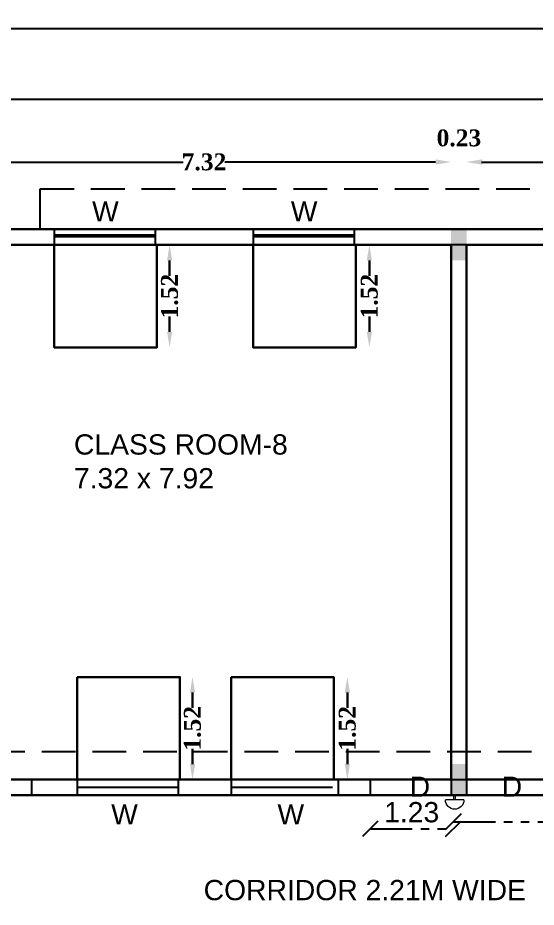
# Model space of a CAD drawing. Header units: metres. Extents: x 0 to 298, y 0 to 162.
# Drawn here: x 181.89 to 189.57, y 44.92 to 58.09 of the extents above; entities that cross this region are included whole.
import ezdxf

# ---------------------------------------------------------------- set-up
doc = ezdxf.new("R2010")
doc.units = ezdxf.units.M
doc.header["$MEASUREMENT"] = 0
doc.linetypes.add('DASHED', pattern=[0.75, 0.5, -0.25])
doc.linetypes.add('PHANTOM2', pattern=[1.25, 0.625, -0.125, 0.125, -0.125, 0.125, -0.125])
for name, color, linetype, lineweight in [('BLK_1_FLR_1_ EXIT_WIDTH_ DOOR', 7, 'Continuous', 30), ('BLK_1_FLR_1_BLT_UP_AREA', 4, 'Continuous', 30), ('BLK_1_FLR_1_REGULAR_ROOM_3', 4, 'Continuous', 30), ('BLK_1_FLR_1_REGULAR_ROOM_4', 4, 'Continuous', 30), ('BLK_1_FLR_1_ROOM_4_LIGHT_VENTILATION_1', 7, 'Continuous', 30), ('BLK_1_FLR_1_ROOM_4_LIGHT_VENTILATION_2', 7, 'Continuous', 30), ('BLK_1_FLR_1_ROOM_4_LIGHT_VENTILATION_3', 7, 'Continuous', 30), ('BLK_1_FLR_1_ROOM_4_LIGHT_VENTILATION_4', 7, 'Continuous', 30), ('BLK_1_LVL_1_BLDG_FOOT_PRINT', 4, 'Continuous', 30)]:
    doc.layers.add(name, color=color, linetype=linetype, lineweight=lineweight)
doc.layers.add('BLK_1_FLR_1_CARPET_AREA', color=10, linetype='Continuous')
doc.layers.add('DIST_EXIT', color=7, linetype='Continuous')
doc.styles.add('arial', font='arial.ttf')
doc.styles.get("Standard").update_dxf_attribs({"font": 'arial.ttf', "height": 0.35})
doc.styles.add('working', font='timesbd.ttf', dxfattribs={"height": 0.25})
doc.dimstyles.new('new model', dxfattribs={"dimtxt": 0.25, "dimasz": 0.23, "dimexe": 0.1, "dimexo": 0.1, "dimgap": 0, "dimtad": 0, "dimtoh": 1, "dimzin": 1, "dimdsep": 46, "dimtxsty": 'working', "dimcen": 0.09, "dimse1": 1, "dimse2": 1, "dimclrd": 8, "dimclre": 8, "dimclrt": 3, "dimadec": 1, "dimazin": 0, "dimtfac": 1, "dimtofl": 0, "dimtmove": 0, "dimatfit": 3, "dimfxl": 0, "dimtolj": 1, "dimtzin": 0, "dimlwd": -1, "dimlwe": -1, "dimarcsym": 0})
doc.dimstyles.new('OPEN SPACE', dxfattribs={"dimtxt": 0.3, "dimasz": 0.23, "dimexe": 0.1875, "dimexo": 0.0625, "dimgap": 0.09, "dimtad": 3, "dimzin": 0, "dimdsep": 46, "dimtxsty": 'arial', "dimblk": 'OBLIQUE', "dimcen": 0.09, "dimse1": 1, "dimse2": 1, "dimclrd": 6, "dimclre": 6, "dimclrt": 7, "dimadec": 0, "dimazin": 0, "dimtfac": 0.5, "dimtix": 1, "dimtmove": 0, "dimatfit": 3, "dimfxl": 0, "dimtolj": 1, "dimtzin": 0, "dimarcsym": 0})

# ---------------------------------------------------------------- blocks, each defined once
blk = doc.blocks.new('*D34')
at = {"color": 8}
for p, q in [((173.683, 57.935), (199.081, 57.935)), ((225.29, 57.935), (199.892, 57.935))]:
    blk.add_line(p, q, dxfattribs=at)
at = {"color": 8, "lineweight": 35}
for points in [[(173.683, 57.973), (173.683, 57.897), (173.453, 57.935)], [(225.29, 57.973), (225.29, 57.897), (225.52, 57.935)]]:
    blk.add_solid(points, dxfattribs=at)
at = {"layer": 'Defpoints', "color": 0, "lineweight": 35}
for p in [(225.52, 63.107), (173.453, 63), (173.453, 57.935)]:
    blk.add_point(p, dxfattribs=at)
at = {"color": 3, "insert": (199.487, 57.935), "char_height": 0.25, "attachment_point": 5, "style": 'working'}
blk.add_mtext('\\A1;52.07', dxfattribs=at)
blk = doc.blocks.new('*D126')
at = {"color": 8}
for p, q in [((181.218, 55.959), (184.339, 55.959)), ((188.078, 55.959), (184.956, 55.959))]:
    blk.add_line(p, q, dxfattribs=at)
at = {"color": 8, "lineweight": 35}
for points in [[(181.218, 55.997), (181.218, 55.921), (180.988, 55.959)], [(188.078, 55.997), (188.078, 55.921), (188.308, 55.959)]]:
    blk.add_solid(points, dxfattribs=at)
at = {"layer": 'Defpoints', "color": 0, "lineweight": 35}
for p in [(188.308, 55.959), (180.988, 54.963), (188.308, 54.733)]:
    blk.add_point(p, dxfattribs=at)
at = {"color": 3, "insert": (184.648, 55.959), "char_height": 0.25, "attachment_point": 5, "style": 'working'}
blk.add_mtext('\\A1;7.32', dxfattribs=at)
blk = doc.blocks.new('*D127')
at = {"color": 8}
for p, q in [((188.078, 55.959), (187.848, 55.959)), ((188.768, 55.959), (188.998, 55.959))]:
    blk.add_line(p, q, dxfattribs=at)
at = {"color": 8, "lineweight": 35}
for points in [[(188.078, 55.997), (188.078, 55.921), (188.308, 55.959)], [(188.768, 55.997), (188.768, 55.921), (188.538, 55.959)]]:
    blk.add_solid(points, dxfattribs=at)
at = {"layer": 'Defpoints', "color": 0, "lineweight": 35}
for p in [(188.538, 55.959), (188.538, 54.963), (188.308, 54.733)]:
    blk.add_point(p, dxfattribs=at)
at = {"color": 3, "insert": (188.423, 56.314), "char_height": 0.25, "attachment_point": 5, "style": 'working'}
blk.add_mtext('\\A1;0.23', dxfattribs=at)
blk = doc.blocks.new('*D133')
at = {"color": 8}
for p, q in [((188.758, 55.959), (191.879, 55.959)), ((195.618, 55.959), (192.496, 55.959))]:
    blk.add_line(p, q, dxfattribs=at)
at = {"color": 8, "lineweight": 35}
for points in [[(188.758, 55.997), (188.758, 55.921), (188.528, 55.959)], [(195.618, 55.997), (195.618, 55.921), (195.848, 55.959)]]:
    blk.add_solid(points, dxfattribs=at)
at = {"layer": 'Defpoints', "color": 0, "lineweight": 35}
for p in [(195.848, 55.959), (188.528, 54.963), (195.848, 54.733)]:
    blk.add_point(p, dxfattribs=at)
at = {"color": 3, "insert": (192.188, 55.959), "char_height": 0.25, "attachment_point": 5, "style": 'working'}
blk.add_mtext('\\A1;7.32', dxfattribs=at)
blk = doc.blocks.new('*D292')
at = {"color": 8}
for p, q in [((173.571, 56.889), (198.969, 56.889)), ((225.178, 56.889), (199.78, 56.889))]:
    blk.add_line(p, q, dxfattribs=at)
at = {"color": 8, "lineweight": 35}
for points in [[(173.571, 56.928), (173.571, 56.851), (173.341, 56.889)], [(225.178, 56.928), (225.178, 56.851), (225.408, 56.889)]]:
    blk.add_solid(points, dxfattribs=at)
at = {"layer": 'Defpoints', "color": 0, "lineweight": 35}
for p in [(173.341, 56.889), (173.341, 54.963), (225.408, 54.963)]:
    blk.add_point(p, dxfattribs=at)
at = {"color": 3, "insert": (199.375, 56.889), "char_height": 0.25, "attachment_point": 5, "style": 'working'}
blk.add_mtext('\\A1;52.07', dxfattribs=at)
blk = doc.blocks.new('FIR ALARAM')
at = {"color": 6, "lineweight": 20}
for p, q in [((780.29, 324.308), (780.117, 324.308)), ((780.117, 324.208), (780.504, 324.208)), ((780.29, 324.208), (780.29, 324.308)), ((780.331, 324.208), (780.331, 324.308)), ((780.331, 324.308), (780.504, 324.308))]:
    blk.add_line(p, q, dxfattribs=at)
blk.add_arc((780.31, 324.208), 0.194, 180, 0, dxfattribs=at)
blk = doc.blocks.new('*D448')
at = {"layer": 'BLK_1_FLR_1_ROOM_4_LIGHT_VENTILATION_1', "color": 232, "linetype": 'PHANTOM2'}
for p, q in [((184.139, 54.503), (184.139, 54.276)), ((184.139, 53.443), (184.139, 53.671))]:
    blk.add_line(p, q, dxfattribs=at)
at = {"layer": 'BLK_1_FLR_1_ROOM_4_LIGHT_VENTILATION_1', "color": 232, "lineweight": 35}
for points in [[(184.101, 54.503), (184.177, 54.503), (184.139, 54.733)], [(184.101, 53.443), (184.177, 53.443), (184.139, 53.213)]]:
    blk.add_solid(points, dxfattribs=at)
at = {"layer": 'Defpoints', "color": 0, "lineweight": 35}
for p in [(183.951, 54.733), (183.951, 53.213), (184.139, 53.213)]:
    blk.add_point(p, dxfattribs=at)
at = {"layer": 'BLK_1_FLR_1_ROOM_4_LIGHT_VENTILATION_1', "color": 232, "lineweight": 30, "insert": (184.139, 53.973), "char_height": 0.25, "attachment_point": 5, "rotation": 90, "style": 'working'}
blk.add_mtext('\\A1;1.52', dxfattribs=at)
blk = doc.blocks.new('*D449')
at = {"layer": 'BLK_1_FLR_1_ROOM_4_LIGHT_VENTILATION_2', "color": 232, "linetype": 'PHANTOM2'}
for p, q in [((187.097, 54.503), (187.097, 54.276)), ((187.097, 53.443), (187.097, 53.671))]:
    blk.add_line(p, q, dxfattribs=at)
at = {"layer": 'BLK_1_FLR_1_ROOM_4_LIGHT_VENTILATION_2', "color": 232, "lineweight": 35}
for points in [[(187.058, 54.503), (187.135, 54.503), (187.097, 54.733)], [(187.058, 53.443), (187.135, 53.443), (187.097, 53.213)]]:
    blk.add_solid(points, dxfattribs=at)
at = {"layer": 'Defpoints', "color": 0, "lineweight": 35}
for p in [(186.895, 54.733), (186.895, 53.213), (187.097, 53.213)]:
    blk.add_point(p, dxfattribs=at)
at = {"layer": 'BLK_1_FLR_1_ROOM_4_LIGHT_VENTILATION_2', "color": 232, "lineweight": 30, "insert": (187.097, 53.973), "char_height": 0.25, "attachment_point": 5, "rotation": 90, "style": 'working'}
blk.add_mtext('\\A1;1.52', dxfattribs=at)
blk = doc.blocks.new('*D458')
at = {"layer": 'BLK_1_FLR_1_ROOM_4_LIGHT_VENTILATION_3', "color": 232, "linetype": 'PHANTOM2'}
for p, q in [((184.478, 48.103), (184.478, 47.876)), ((184.478, 47.043), (184.478, 47.271))]:
    blk.add_line(p, q, dxfattribs=at)
at = {"layer": 'BLK_1_FLR_1_ROOM_4_LIGHT_VENTILATION_3', "color": 232, "lineweight": 35}
for points in [[(184.44, 48.103), (184.517, 48.103), (184.478, 48.333)], [(184.44, 47.043), (184.517, 47.043), (184.478, 46.813)]]:
    blk.add_solid(points, dxfattribs=at)
at = {"layer": 'Defpoints', "color": 0, "lineweight": 35}
for p in [(184.291, 48.333), (184.291, 46.813), (184.478, 46.813)]:
    blk.add_point(p, dxfattribs=at)
at = {"layer": 'BLK_1_FLR_1_ROOM_4_LIGHT_VENTILATION_3', "color": 232, "lineweight": 30, "insert": (184.478, 47.573), "char_height": 0.25, "attachment_point": 5, "rotation": 90, "style": 'working'}
blk.add_mtext('\\A1;1.52', dxfattribs=at)
blk = doc.blocks.new('*D459')
at = {"layer": 'BLK_1_FLR_1_ROOM_4_LIGHT_VENTILATION_4', "color": 232, "linetype": 'PHANTOM2'}
for p, q in [((186.771, 48.103), (186.771, 47.876)), ((186.771, 47.043), (186.771, 47.271))]:
    blk.add_line(p, q, dxfattribs=at)
at = {"layer": 'BLK_1_FLR_1_ROOM_4_LIGHT_VENTILATION_4', "color": 232, "lineweight": 35}
for points in [[(186.732, 48.103), (186.809, 48.103), (186.771, 48.333)], [(186.732, 47.043), (186.809, 47.043), (186.771, 46.813)]]:
    blk.add_solid(points, dxfattribs=at)
at = {"layer": 'Defpoints', "color": 0, "lineweight": 35}
for p in [(186.569, 48.333), (186.569, 46.813), (186.771, 46.813)]:
    blk.add_point(p, dxfattribs=at)
at = {"layer": 'BLK_1_FLR_1_ROOM_4_LIGHT_VENTILATION_4', "color": 232, "lineweight": 30, "insert": (186.771, 47.573), "char_height": 0.25, "attachment_point": 5, "rotation": 90, "style": 'working'}
blk.add_mtext('\\A1;1.52', dxfattribs=at)
blk = doc.blocks.new('_Oblique')
at = {"color": 0, "linetype": 'ByBlock', "lineweight": -2}
blk.add_line((-0.5, -0.5), (0.5, 0.5), dxfattribs=at)
blk = doc.blocks.new('*D378')
at = {"layer": 'BLK_1_FLR_1_ EXIT_WIDTH_ DOOR', "color": 2, "linetype": 'PHANTOM2', "lineweight": -2}
blk.add_line((187.108, 46.086), (188.34, 46.086), dxfattribs=at)
at = {"layer": 'Defpoints', "color": 0, "lineweight": 35}
for p in [(187.108, 46.698), (188.34, 46.698), (188.34, 46.086)]:
    blk.add_point(p, dxfattribs=at)
at = {"layer": 'BLK_1_FLR_1_ EXIT_WIDTH_ DOOR', "color": 2, "lineweight": -2, "xscale": 0.23, "yscale": 0.23, "zscale": 0.23, "rotation": 180}
blk.add_blockref('_Oblique', (187.108, 46.086), dxfattribs=at)
at = {"layer": 'BLK_1_FLR_1_ EXIT_WIDTH_ DOOR', "color": 2, "lineweight": -2, "xscale": 0.23, "yscale": 0.23, "zscale": 0.23}
blk.add_blockref('_Oblique', (188.34, 46.086), dxfattribs=at)
at = {"layer": 'BLK_1_FLR_1_ EXIT_WIDTH_ DOOR', "color": 2, "lineweight": 30, "insert": (187.724, 46.33), "char_height": 0.3, "attachment_point": 5, "style": 'arial'}
blk.add_mtext('\\A1;1.23', dxfattribs=at)
blk = doc.blocks.new('*D379')
at = {"layer": 'Defpoints', "color": 0, "lineweight": 35}
for p in [(196.739, 46.191), (188.34, 46.086), (196.739, 46.086)]:
    blk.add_point(p, dxfattribs=at)
at = {"layer": 'DIST_EXIT', "color": 7, "linetype": 'PHANTOM2', "lineweight": -2}
blk.add_line((188.34, 46.191), (196.739, 46.191), dxfattribs=at)
at = {"layer": 'DIST_EXIT', "color": 7, "lineweight": -2, "xscale": 0.23, "yscale": 0.23, "zscale": 0.23, "rotation": 180}
blk.add_blockref('_Oblique', (188.34, 46.191), dxfattribs=at)
at = {"layer": 'DIST_EXIT', "color": 7, "lineweight": -2, "xscale": 0.23, "yscale": 0.23, "zscale": 0.23}
blk.add_blockref('_Oblique', (196.739, 46.191), dxfattribs=at)
at = {"layer": 'DIST_EXIT', "color": 7, "lineweight": 30, "insert": (192.539, 46.434), "char_height": 0.3, "attachment_point": 5, "style": 'arial'}
blk.add_mtext('\\A1;8.40', dxfattribs=at)

msp = doc.modelspace()

# ---------------------------------------------------------------- hatches: boundary and pattern name
at = {"ltscale": 0.25}
for points in [[(188.53774, 54.96335), (188.30774, 54.96335), (188.30774, 54.73335), (188.30774, 54.50335), (188.53774, 54.50335)], [(188.53774, 47.04335), (188.30774, 47.04335), (188.30774, 46.81335), (188.30774, 46.58335), (188.53774, 46.58335)]]:
    msp.add_hatch(color=256, dxfattribs=at).paths.add_polyline_path(points)

# ---------------------------------------------------------------- linework, layer by layer
for p, q in [((182.2234, 54.96335), (182.2234, 55.56335)), ((182.4312, 54.96335), (182.4312, 54.73335)), ((183.9312, 54.73335), (183.9312, 54.96335)), ((185.37466, 54.96335), (185.37466, 54.73335)), ((186.87466, 54.73335), (186.87466, 54.96335)), ((182.4312, 54.88136), (183.9312, 54.88136)), ((182.4312, 54.85442), (183.9312, 54.85442)), ((185.37466, 54.88136), (186.87466, 54.88136)), ((185.37466, 54.85442), (186.87466, 54.85442)), ((225.40774, 54.73335), (180.43774, 54.73335)), ((188.30774, 54.73335), (188.30774, 46.58335)), ((188.53774, 54.73335), (188.53774, 46.58335)), ((182.09774, 46.81335), (187.10774, 46.81335)), ((182.09774, 46.58335), (182.09774, 46.81335)), ((182.77053, 46.81335), (182.77053, 46.58335)), ((184.27053, 46.58335), (184.27053, 46.81335)), ((185.04869, 46.81335), (185.04869, 46.58335)), ((186.63869, 46.58335), (186.63869, 46.81335)), ((187.10774, 46.81335), (187.10774, 46.58335)), ((188.30774, 46.81335), (188.53774, 46.81335)), ((182.77053, 46.70442), (184.27053, 46.70442)), ((185.04869, 46.70442), (186.54869, 46.70442)), ((182.11774, 46.58335), (187.10774, 46.58335)), ((188.30774, 46.58335), (188.53774, 46.58335))]:
    msp.add_line(p, q, dxfattribs=at)
at = {"linetype": 'DASHED'}
for p, q in [((182.2234, 55.56335), (195.33102, 55.56335)), ((228.49734, 47.22909), (170.97384, 47.22473))]:
    msp.add_line(p, q, dxfattribs=at)
msp.add_line((225.40774, 54.96335), (173.34144, 54.96335))
msp.add_lwpolyline([(173.34144, 54.96335), (225.40774, 54.96335), (225.40866, 39.81366), (216.50818, 39.81366), (216.50818, 44.14335), (210.53938, 44.14335), (188.05566, 44.14335), (183.55774, 44.14335), (183.55774, 39.81335), (183.55774, 36.22835), (173.34144, 36.22835)], close=True)
at = {"layer": 'BLK_1_FLR_1_BLT_UP_AREA', "color": 26}
msp.add_lwpolyline([(173.34144, 36.22835), (183.55774, 36.22835), (183.55774, 44.14335), (216.50834, 44.14337), (216.50803, 39.81365), (225.40864, 39.81369), (225.40771, 54.96341), (173.34144, 54.96335)], close=True, dxfattribs=at)
at = {"layer": 'BLK_1_FLR_1_CARPET_AREA', "color": 15, "linetype": 'Continuous', "lineweight": 30}
msp.add_lwpolyline([(216.73817, 44.37359), (183.32772, 44.37335), (183.32772, 36.45835), (181.11772, 36.45835), (181.11772, 40.04335), (173.57198, 40.04335), (173.57198, 44.14335), (181.11772, 44.14335), (181.11772, 44.37335), (173.57142, 44.37273), (173.57142, 46.58335), (196.08937, 46.58335), (196.08958, 54.73335), (200.18937, 54.73335), (200.18937, 46.58335), (200.41937, 46.58335), (200.41938, 51.45335), (202.53938, 51.45335), (202.53937, 46.58335), (225.17772, 46.58335)], dxfattribs=at)
for points in [[(180.98772, 46.81335), (188.30772, 46.81335), (188.30772, 54.73335), (180.98772, 54.73335)], [(188.53772, 46.81335), (195.85772, 46.81335), (195.85772, 54.73335), (188.53772, 54.73335)]]:
    msp.add_lwpolyline(points, close=True, dxfattribs=at)
at = {"layer": 'BLK_1_FLR_1_REGULAR_ROOM_3', "color": 3, "lineweight": 30}
msp.add_lwpolyline([(188.53774, 46.81335), (195.85774, 46.81335), (195.85774, 54.73335), (188.53774, 54.73335)], close=True, dxfattribs=at)
at = {"layer": 'BLK_1_FLR_1_REGULAR_ROOM_4', "color": 3, "lineweight": 30}
msp.add_lwpolyline([(180.98774, 46.81335), (188.30774, 46.81335), (188.30774, 54.73335), (180.98774, 54.73335)], close=True, dxfattribs=at)
at = {"layer": 'BLK_1_FLR_1_ROOM_4_LIGHT_VENTILATION_1', "color": 3, "lineweight": 30}
msp.add_lwpolyline([(182.4312, 54.73335), (183.9512, 54.73335), (183.9512, 53.21335), (182.4312, 53.21335)], close=True, dxfattribs=at)
at = {"layer": 'BLK_1_FLR_1_ROOM_4_LIGHT_VENTILATION_2', "color": 3, "lineweight": 30}
msp.add_lwpolyline([(185.37466, 54.73335), (186.89466, 54.73335), (186.89466, 53.21335), (185.37466, 53.21335)], close=True, dxfattribs=at)
at = {"layer": 'BLK_1_FLR_1_ROOM_4_LIGHT_VENTILATION_3', "color": 3, "lineweight": 30}
msp.add_lwpolyline([(182.77053, 48.33335), (184.29053, 48.33335), (184.29053, 46.81335), (182.77053, 46.81335)], close=True, dxfattribs=at)
at = {"layer": 'BLK_1_FLR_1_ROOM_4_LIGHT_VENTILATION_4', "color": 3, "lineweight": 30}
msp.add_lwpolyline([(185.04869, 48.33335), (186.56869, 48.33335), (186.56869, 46.81335), (185.04869, 46.81335)], close=True, dxfattribs=at)
at = {"layer": 'BLK_1_LVL_1_BLDG_FOOT_PRINT', "color": 1}
msp.add_lwpolyline([(173.34144, 36.22835), (183.55774, 36.22835), (183.55774, 44.14335), (216.50834, 44.14329), (216.50803, 39.8136), (225.4082, 39.81366), (225.40728, 54.96335), (173.34144, 54.96335)], close=True, dxfattribs=at)

# ---------------------------------------------------------------- block references
at = {"xscale": -0.7052272580437317, "yscale": 0.7052272580437317, "zscale": 0.7052272580437317}
msp.add_blockref('FIR ALARAM', (738.65644, -182.12742), dxfattribs=at)

# ---------------------------------------------------------------- texts
at = {"ltscale": 0.25, "char_height": 0.3, "attachment_point": 1}
for s, insert, width in [('\\A1;W', (182.9898, 55.37909), 341.4821849), ('\\A1;W', (185.93326, 55.37909), 341.4821849), ('\\A1;CLASS ROOM-8\\P7.32 x 7.92', (182.72201, 51.92695), 4.4059037), ('\\A1;D', (187.69409, 46.85953), 341.4821849), ('\\A1;D', (189.0568, 46.85953), 341.4821849), ('\\A1;W', (183.27309, 46.4498), 341.4821849), ('\\A1;W', (185.73611, 46.4498), 341.4821849), ('\\A1;CORRIDOR 2.21M WIDE', (184.64283, 45.32869), 341.4821849)]:
    msp.add_mtext(s, dxfattribs=dict(at, insert=insert, width=width))

# ---------------------------------------------------------------- dimensions: what is measured, and where the dimension line sits
for base, p1, p2, override, picture, middle in [((173.453, 57.93516), (225.52022, 63.10732), (173.453, 63.00001), {"dimpost": '\\X'}, '*D34', (199.48661, 57.93516)), ((173.34144, 56.88928), (225.40774, 54.96335), (173.34144, 54.96335), {"dimpost": '\\X'}, '*D292', (199.37459, 56.88928)), ((188.53774, 55.95889), (188.30774, 54.73335), (188.53774, 54.96335), {"dimpost": '\\X', "dimtmove": 2}, '*D127', (188.42274, 56.31412)), ((188.30774, 55.95889), (180.98774, 54.96335), (188.30774, 54.73335), {"dimpost": '\\X', "dimtmove": 2}, '*D126', (184.64774, 55.95889)), ((195.84774, 55.95889), (188.52774, 54.96335), (195.84774, 54.73335), {"dimpost": '\\X', "dimtmove": 2}, '*D133', (192.18774, 55.95889))]:
    dim = msp.add_linear_dim(base=base, p1=p1, p2=p2, dimstyle='new model', override=override)
    dim.commit()
    dim.dimension.update_dxf_attribs({"geometry": picture, "text_midpoint": middle})
at = {"layer": 'BLK_1_FLR_1_ EXIT_WIDTH_ DOOR', "color": 2, "lineweight": 30}
dim = msp.add_linear_dim(base=(188.34001, 46.0864), p1=(187.10774, 46.69835), p2=(188.34001, 46.69835), dimstyle='OPEN SPACE', override={"dimpost": '\\X', "dimclrd": 2, "dimclrt": 2, "dimfxl": 0, "dimarcsym": 2}, dxfattribs=at)
dim.commit()
dim.dimension.update_dxf_attribs({"geometry": '*D378', "text_midpoint": (187.72387, 46.32968)})
at = {"layer": 'BLK_1_FLR_1_ROOM_4_LIGHT_VENTILATION_1', "color": 232, "lineweight": 30}
dim = msp.add_linear_dim(base=(184.13915, 53.21335), p1=(183.9512, 54.73335), p2=(183.9512, 53.21335), angle=90, dimstyle='new model', override={"dimpost": '\\X', "dimclrd": 232, "dimclrt": 232, "dimfxl": 75, "dimfxlon": 1, "dimtfill": 1}, dxfattribs=at)
dim.commit()
dim.dimension.update_dxf_attribs({"geometry": '*D448', "text_midpoint": (184.13915, 53.97335)})
at = {"layer": 'BLK_1_FLR_1_ROOM_4_LIGHT_VENTILATION_2', "color": 232, "lineweight": 30}
dim = msp.add_linear_dim(base=(187.0967, 53.21335), p1=(186.89466, 54.73335), p2=(186.89466, 53.21335), angle=90, dimstyle='new model', override={"dimpost": '\\X', "dimclrd": 232, "dimclrt": 232, "dimfxl": 75, "dimfxlon": 1, "dimtfill": 1}, dxfattribs=at)
dim.commit()
dim.dimension.update_dxf_attribs({"geometry": '*D449', "text_midpoint": (187.0967, 53.97335)})
at = {"layer": 'BLK_1_FLR_1_ROOM_4_LIGHT_VENTILATION_3', "color": 232, "lineweight": 30}
dim = msp.add_linear_dim(base=(184.47848, 46.81335), p1=(184.29053, 48.33335), p2=(184.29053, 46.81335), angle=90, dimstyle='new model', override={"dimpost": '\\X', "dimclrd": 232, "dimclrt": 232, "dimfxl": 75, "dimfxlon": 1, "dimtfill": 1}, dxfattribs=at)
dim.commit()
dim.dimension.update_dxf_attribs({"geometry": '*D458', "text_midpoint": (184.47848, 47.57335)})
at = {"layer": 'BLK_1_FLR_1_ROOM_4_LIGHT_VENTILATION_4', "color": 232, "lineweight": 30}
dim = msp.add_linear_dim(base=(186.77073, 46.81335), p1=(186.56869, 48.33335), p2=(186.56869, 46.81335), angle=90, dimstyle='new model', override={"dimpost": '\\X', "dimclrd": 232, "dimclrt": 232, "dimfxl": 75, "dimfxlon": 1, "dimtfill": 1}, dxfattribs=at)
dim.commit()
dim.dimension.update_dxf_attribs({"geometry": '*D459', "text_midpoint": (186.77073, 47.57335)})
at = {"layer": 'DIST_EXIT', "color": 7, "lineweight": 30}
dim = msp.add_aligned_dim(p1=(188.34001, 46.0864), p2=(196.73897, 46.0864), distance=0.10425, dimstyle='OPEN SPACE', override={"dimpost": '\\X', "dimclrd": 7, "dimfxl": 0, "dimarcsym": 2}, dxfattribs=at)
dim.commit()
dim.dimension.update_dxf_attribs({"geometry": '*D379', "text_midpoint": (192.53949, 46.43383)})

doc.saveas('drawing.dxf')
